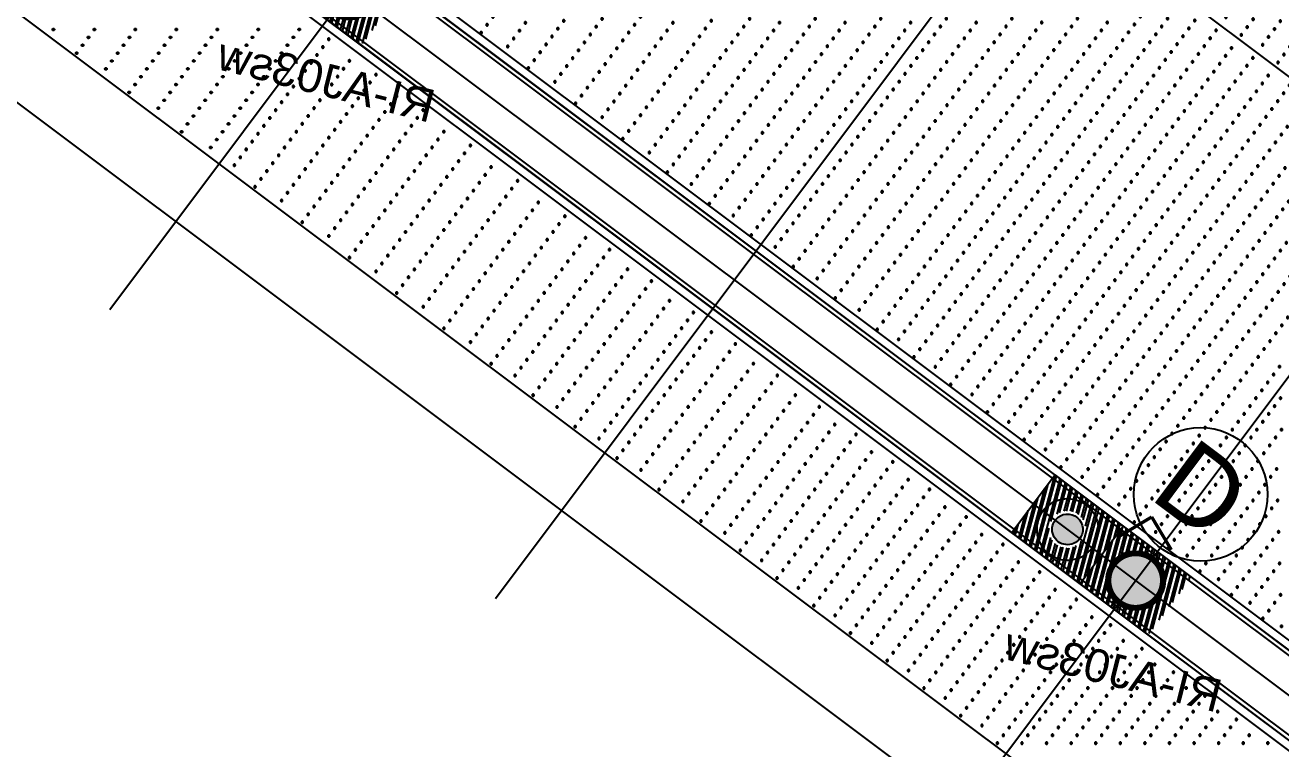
# Model space of a CAD drawing. Header units: millimetres. Extents: x 768159 to 833032, y -1374957 to -1225629.
# Drawn here: x 814357 to 818188, y -1371334 to -1369126 of the extents above; entities that cross this region are included whole.
import ezdxf
from ezdxf.enums import TextEntityAlignment as Align
from ezdxf.xclip import XClip

# ---------------------------------------------------------------- set-up
doc = ezdxf.new("R2010")
doc.units = ezdxf.units.MM
doc.header["$LTSCALE"] = 10
doc.header["$MEASUREMENT"] = 0
doc.header["$XCLIPFRAME"] = 0
doc.linetypes.add('CENTER', pattern=[50.8, 31.75, -6.35, 6.35, -6.35])
for name, color, linetype in [('I—平顶—分格线', 8, 'Continuous'), ('I—平顶—喷淋', 21, 'Continuous'), ('I—平顶—暖通', 144, 'Continuous'), ('I—平顶—灯具', 62, 'Continuous'), ('I—平顶—造型', 122, 'Continuous')]:
    doc.layers.add(name, color=color, linetype=linetype)
doc.styles.add('ARIAL', font='arial.ttf')
doc.styles.get("Standard").update_dxf_attribs({"font": 'arial.ttf'})
doc.dimstyles.new('標準', dxfattribs={"dimtxt": 2.5, "dimasz": 0.8, "dimexe": 0, "dimexo": 0, "dimgap": 1, "dimtad": 1, "dimdec": 0, "dimzin": 0, "dimdsep": 46, "dimtxsty": 'Standard', "dimblk": 'DOT', "dimcen": 1, "dimaunit": 1, "dimadec": 3, "dimazin": 0, "dimtfac": 1, "dimtdec": 0, "dimtmove": 2, "dimatfit": 3, "dimfxl": 1, "dimtolj": 1, "dimtzin": 0, "dimarcsym": 0})

# ---------------------------------------------------------------- blocks, each defined once
blk = doc.blocks.new('7890')
at = {"layer": 'I—平顶—分格线', "color": 1}
for centre in [(-2960, -35), (-2890, -20), (-2820, -35), (-2750, -20), (-2680, -35), (-2610, -20), (-2540, -35), (-2470, -20), (-2400, -35), (-2330, -20), (-2260, -35), (-2190, -20), (-2120, -35), (-2050, -20), (-1980, -35), (-2960, -65), (-2890, -50), (-2820, -65), (-2750, -50), (-2680, -65), (-2610, -50), (-2540, -65), (-2470, -50), (-2400, -65), (-2330, -50), (-2260, -65), (-2190, -50), (-2120, -65), (-2050, -50), (-1980, -65), (-2960, -95), (-2890, -80), (-2890, -110), (-2820, -95), (-2750, -80), (-2750, -110), (-2680, -95), (-2610, -80), (-2610, -110), (-2540, -95), (-2470, -80), (-2470, -110), (-2400, -95), (-2330, -80), (-2330, -110), (-2260, -95), (-2190, -80), (-2190, -110), (-2120, -95), (-2050, -80), (-2050, -110), (-1980, -95), (-2960, -125), (-2960, -155), (-2890, -140), (-2820, -125), (-2820, -155), (-2750, -140), (-2680, -125), (-2680, -155), (-2610, -140), (-2540, -125), (-2540, -155), (-2470, -140), (-2400, -125), (-2400, -155), (-2330, -140), (-2260, -125), (-2260, -155), (-2190, -140), (-2120, -125), (-2120, -155), (-2050, -140), (-1980, -125), (-1980, -155), (-2960, -185), (-2890, -170), (-2820, -185), (-2750, -170), (-2680, -185), (-2610, -170), (-2540, -185), (-2470, -170), (-2400, -185), (-2330, -170), (-2260, -185), (-2190, -170), (-2120, -185), (-2050, -170), (-1980, -185), (-2960, -215), (-2890, -200), (-2890, -230), (-2820, -215), (-2750, -200), (-2750, -230), (-2680, -215), (-2610, -200), (-2610, -230), (-2540, -215), (-2470, -200), (-2470, -230), (-2400, -215), (-2330, -200), (-2330, -230), (-2260, -215), (-2190, -200), (-2190, -230), (-2120, -215), (-2050, -200), (-2050, -230), (-1980, -215), (-2960, -245), (-2890, -260), (-2820, -245), (-2750, -260), (-2680, -245), (-2610, -260), (-2540, -245), (-2470, -260), (-2400, -245), (-2330, -260), (-2260, -245), (-2190, -260), (-2120, -245), (-2050, -260), (-1980, -245), (-2960, -275), (-2960, -305), (-2890, -290), (-2820, -275), (-2820, -305), (-2750, -290), (-2680, -275), (-2680, -305), (-2610, -290), (-2540, -275), (-2540, -305), (-2470, -290), (-2400, -275), (-2400, -305), (-2330, -290), (-2260, -275), (-2260, -305), (-2190, -290), (-2120, -275), (-2120, -305), (-2050, -290), (-1980, -275), (-1980, -305), (-2960, -335), (-2890, -320), (-2820, -335), (-2750, -320), (-2680, -335), (-2610, -320), (-2540, -335), (-2470, -320), (-2400, -335), (-2330, -320), (-2260, -335), (-2190, -320), (-2120, -335), (-2050, -320), (-1980, -335), (-2960, -365), (-2890, -350), (-2890, -380), (-2820, -365), (-2750, -350), (-2750, -380), (-2680, -365), (-2610, -350), (-2610, -380), (-2540, -365), (-2470, -350), (-2470, -380), (-2400, -365), (-2330, -350), (-2330, -380), (-2260, -365), (-2190, -350), (-2190, -380), (-2120, -365), (-2050, -350), (-2050, -380), (-1980, -365), (-2960, -395), (-2890, -410), (-2820, -395), (-2750, -410), (-2680, -395), (-2610, -410), (-2540, -395), (-2470, -410), (-2400, -395), (-2330, -410), (-2260, -395), (-2190, -410), (-2120, -395), (-2050, -410), (-1980, -395), (-2960, -425), (-2960, -455), (-2890, -440), (-2820, -425), (-2820, -455), (-2750, -440), (-2680, -425), (-2680, -455), (-2610, -440), (-2540, -425), (-2540, -455), (-2470, -440), (-2400, -425), (-2400, -455), (-2330, -440), (-2260, -425), (-2260, -455), (-2190, -440), (-2120, -425), (-2120, -455), (-2050, -440), (-1980, -425), (-1980, -455), (-2960, -485), (-2890, -470), (-2890, -500), (-2820, -485), (-2750, -470), (-2750, -500), (-2680, -485), (-2610, -470), (-2610, -500), (-2540, -485), (-2470, -470), (-2470, -500), (-2400, -485), (-2330, -470), (-2330, -500), (-2260, -485), (-2190, -470), (-2190, -500), (-2120, -485), (-2050, -470), (-2050, -500), (-1980, -485), (-2960, -515), (-2890, -530), (-2820, -515), (-2750, -530), (-2680, -515), (-2610, -530), (-2540, -515), (-2470, -530), (-2400, -515), (-2330, -530), (-2260, -515), (-2190, -530), (-2120, -515), (-2050, -530), (-1980, -515), (-2960, -545), (-2890, -560), (-2820, -545), (-2820, -575), (-2750, -560), (-2680, -545), (-2680, -575), (-2610, -560), (-2540, -545), (-2540, -575), (-2470, -560), (-2400, -545), (-2400, -575), (-2330, -560), (-2260, -545), (-2260, -575), (-2190, -560), (-2120, -545), (-2120, -575), (-2050, -560), (-1980, -545), (-1980, -575), (-2890, -590), (-2820, -605), (-2750, -590), (-2680, -605), (-2610, -590), (-2540, -605), (-2470, -590), (-2400, -605), (-2330, -590), (-2260, -605), (-2190, -590), (-2120, -605), (-2050, -590), (-1980, -605), (-2890, -620), (-2890, -650), (-2820, -635), (-2750, -620), (-2750, -650), (-2680, -635), (-2610, -620), (-2610, -650), (-2540, -635), (-2470, -620), (-2470, -650), (-2400, -635), (-2330, -620), (-2330, -650), (-2260, -635), (-2190, -620), (-2190, -650), (-2120, -635), (-2050, -620), (-2050, -650), (-1980, -635), (-2890, -680), (-2820, -665), (-2750, -680), (-2680, -665), (-2610, -680), (-2540, -665), (-2470, -680), (-2400, -665), (-2330, -680), (-2260, -665), (-2190, -680), (-2120, -665), (-2050, -680), (-1980, -665), (-2960, -725), (-2890, -710), (-2820, -695), (-2820, -725), (-2750, -710), (-2680, -695), (-2680, -725), (-2610, -710), (-2540, -695), (-2540, -725), (-2470, -710), (-2400, -695), (-2400, -725), (-2330, -710), (-2260, -695), (-2260, -725), (-2190, -710), (-2120, -695), (-2120, -725), (-2050, -710), (-1980, -695), (-1980, -725), (-2960, -755), (-2890, -740), (-2820, -755), (-2750, -740), (-2680, -755), (-2610, -740), (-2540, -755), (-2470, -740), (-2400, -755), (-2330, -740), (-2260, -755), (-2190, -740), (-2120, -755), (-2050, -740), (-1980, -755), (-2960, -785), (-2890, -770), (-2890, -800), (-2820, -785), (-2750, -770), (-2750, -800), (-2680, -785), (-2610, -770), (-2610, -800), (-2540, -785), (-2470, -770), (-2470, -800), (-2400, -785), (-2330, -770), (-2330, -800), (-2260, -785), (-2190, -770), (-2190, -800), (-2120, -785), (-2050, -770), (-2050, -800), (-1980, -785), (-2960, -815), (-2960, -845), (-2890, -830), (-2820, -815), (-2820, -845), (-2750, -830), (-2680, -815), (-2680, -845), (-2610, -830), (-2540, -815), (-2540, -845), (-2470, -830), (-2400, -815), (-2400, -845), (-2330, -830), (-2260, -815), (-2260, -845), (-2190, -830), (-2120, -815), (-2120, -845), (-2050, -830), (-1980, -815), (-1980, -845), (-2960, -875), (-2890, -860), (-2820, -875), (-2750, -860), (-2680, -875), (-2610, -860), (-2540, -875), (-2470, -860), (-2400, -875), (-2330, -860), (-2260, -875), (-2190, -860), (-2120, -875), (-2050, -860), (-1980, -875), (-2960, -905), (-2890, -890), (-2890, -920), (-2820, -905), (-2750, -890), (-2750, -920), (-2680, -905), (-2610, -890), (-2610, -920), (-2540, -905), (-2470, -890), (-2470, -920), (-2400, -905), (-2330, -890), (-2330, -920), (-2260, -905), (-2190, -890), (-2190, -920), (-2120, -905), (-2050, -890), (-2050, -920), (-1980, -905), (-2960, -935), (-2890, -950), (-2820, -935), (-2750, -950), (-2680, -935), (-2610, -950), (-2540, -935), (-2470, -950), (-2400, -935), (-2330, -950), (-2260, -935), (-2190, -950), (-2120, -935), (-2050, -950), (-1980, -935), (-2960, -965), (-2960, -995), (-2890, -980), (-2820, -965), (-2820, -995), (-2750, -980), (-2680, -965), (-2680, -995), (-2610, -980), (-2540, -965), (-2540, -995), (-2470, -980), (-2400, -965), (-2400, -995), (-2330, -980), (-2260, -965), (-2260, -995), (-2190, -980), (-2120, -965), (-2120, -995), (-2050, -980), (-1980, -965), (-1980, -995), (-2960, -1025), (-2890, -1010), (-2820, -1025), (-2750, -1010), (-2680, -1025), (-2610, -1010), (-2540, -1025), (-2470, -1010), (-2400, -1025), (-2330, -1010), (-2260, -1025), (-2190, -1010), (-2120, -1025), (-2050, -1010), (-1980, -1025), (-2960, -1055), (-2890, -1040), (-2890, -1070), (-2820, -1055), (-2750, -1040), (-2750, -1070), (-2680, -1055), (-2610, -1040), (-2610, -1070), (-2540, -1055), (-2470, -1040), (-2470, -1070), (-2400, -1055), (-2330, -1040), (-2330, -1070), (-2260, -1055), (-2190, -1040), (-2190, -1070), (-2120, -1055), (-2050, -1040), (-2050, -1070), (-1980, -1055), (-2960, -1085), (-2890, -1100), (-2820, -1085), (-2750, -1100), (-2680, -1085), (-2610, -1100), (-2540, -1085), (-2470, -1100), (-2400, -1085), (-2330, -1100), (-2260, -1085), (-2190, -1100), (-2120, -1085), (-2050, -1100), (-1980, -1085), (-2960, -1115), (-2960, -1145), (-2890, -1130), (-2820, -1115), (-2820, -1145), (-2750, -1130), (-2680, -1115), (-2680, -1145), (-2610, -1130), (-2540, -1115), (-2540, -1145), (-2470, -1130), (-2400, -1115), (-2400, -1145), (-2330, -1130), (-2260, -1115), (-2260, -1145), (-2190, -1130), (-2120, -1115), (-2120, -1145), (-2050, -1130), (-1980, -1115), (-1980, -1145), (-2960, -1175), (-2890, -1160), (-2890, -1190), (-2820, -1175), (-2750, -1160), (-2750, -1190), (-2680, -1175), (-2610, -1160), (-2610, -1190), (-2540, -1175), (-2470, -1160), (-2470, -1190), (-2400, -1175), (-2330, -1160), (-2330, -1190), (-2260, -1175), (-2190, -1160), (-2190, -1190), (-2120, -1175), (-2050, -1160), (-2050, -1190), (-1980, -1175), (-2960, -1205), (-2890, -1220), (-2820, -1205), (-2750, -1220), (-2680, -1205), (-2610, -1220), (-2540, -1205), (-2470, -1220), (-2400, -1205), (-2330, -1220), (-2260, -1205), (-2190, -1220), (-2120, -1205), (-2050, -1220), (-1980, -1205), (-2960, -1235), (-2960, -1265), (-2890, -1250), (-2820, -1235), (-2820, -1265), (-2750, -1250), (-2680, -1235), (-2680, -1265), (-2610, -1250), (-2540, -1235), (-2540, -1265), (-2470, -1250), (-2400, -1235), (-2400, -1265), (-2330, -1250), (-2260, -1235), (-2260, -1265), (-2190, -1250), (-2120, -1235), (-2120, -1265), (-2050, -1250), (-1980, -1235), (-1980, -1265), (-2960, -1295), (-2890, -1280), (-2820, -1295), (-2750, -1280), (-2680, -1295), (-2610, -1280), (-2540, -1295), (-2470, -1280), (-2400, -1295), (-2330, -1280), (-2260, -1295), (-2190, -1280), (-2120, -1295), (-2050, -1280), (-1980, -1295), (-2960, -1325), (-2890, -1310), (-2890, -1340), (-2820, -1325), (-2750, -1310), (-2750, -1340), (-2680, -1325), (-2610, -1310), (-2610, -1340), (-2540, -1325), (-2470, -1310), (-2470, -1340), (-2400, -1325), (-2330, -1310), (-2330, -1340), (-2260, -1325), (-2190, -1310), (-2190, -1340), (-2120, -1325), (-2050, -1310), (-2050, -1340), (-1980, -1325), (-2960, -1355), (-2890, -1370), (-2820, -1355), (-2750, -1370), (-2680, -1355), (-2610, -1370), (-2540, -1355), (-2470, -1370), (-2400, -1355), (-2330, -1370), (-2260, -1355), (-2190, -1370), (-2120, -1355), (-2050, -1370), (-1980, -1355), (-2960, -1385), (-2820, -1385), (-2680, -1385), (-2540, -1385), (-2400, -1385), (-2260, -1385), (-2120, -1385), (-1980, -1385)]:
    blk.add_circle(centre, 3, dxfattribs=at)
at = {"layer": 'I—平顶—分格线', "color": 3}
for centre in [(-1910, -20), (-1830, -35), (-1750, -20), (-1670, -35), (-1590, -20), (-1510, -35), (-1430, -20), (-1350, -35), (-1270, -20), (-1190, -35), (-1110, -20), (-1030, -35), (-1910, -50), (-1830, -65), (-1750, -50), (-1670, -65), (-1590, -50), (-1510, -65), (-1430, -50), (-1350, -65), (-1270, -50), (-1190, -65), (-1110, -50), (-1030, -65), (-1910, -80), (-1910, -110), (-1830, -95), (-1750, -80), (-1750, -110), (-1670, -95), (-1590, -80), (-1590, -110), (-1510, -95), (-1430, -80), (-1430, -110), (-1350, -95), (-1270, -80), (-1270, -110), (-1190, -95), (-1110, -80), (-1110, -110), (-1030, -95), (-1910, -140), (-1830, -125), (-1830, -155), (-1750, -140), (-1670, -125), (-1670, -155), (-1590, -140), (-1510, -125), (-1510, -155), (-1430, -140), (-1350, -125), (-1350, -155), (-1270, -140), (-1190, -125), (-1190, -155), (-1110, -140), (-1030, -125), (-1030, -155), (-1910, -170), (-1830, -185), (-1750, -170), (-1670, -185), (-1590, -170), (-1510, -185), (-1430, -170), (-1350, -185), (-1270, -170), (-1190, -185), (-1110, -170), (-1030, -185), (-1910, -200), (-1910, -230), (-1830, -215), (-1750, -200), (-1750, -230), (-1670, -215), (-1590, -200), (-1590, -230), (-1510, -215), (-1430, -200), (-1430, -230), (-1350, -215), (-1270, -200), (-1270, -230), (-1190, -215), (-1110, -200), (-1110, -230), (-1030, -215), (-1910, -260), (-1830, -245), (-1750, -260), (-1670, -245), (-1590, -260), (-1510, -245), (-1430, -260), (-1350, -245), (-1270, -260), (-1190, -245), (-1110, -260), (-1030, -245), (-1910, -290), (-1830, -275), (-1830, -305), (-1750, -290), (-1670, -275), (-1670, -305), (-1590, -290), (-1510, -275), (-1510, -305), (-1430, -290), (-1350, -275), (-1350, -305), (-1270, -290), (-1190, -275), (-1190, -305), (-1110, -290), (-1030, -275), (-1030, -305), (-1910, -320), (-1830, -335), (-1750, -320), (-1670, -335), (-1590, -320), (-1510, -335), (-1430, -320), (-1350, -335), (-1270, -320), (-1190, -335), (-1110, -320), (-1030, -335), (-1910, -350), (-1910, -380), (-1830, -365), (-1750, -350), (-1750, -380), (-1670, -365), (-1590, -350), (-1590, -380), (-1510, -365), (-1430, -350), (-1430, -380), (-1350, -365), (-1270, -350), (-1270, -380), (-1190, -365), (-1110, -350), (-1110, -380), (-1030, -365), (-1910, -410), (-1830, -395), (-1750, -410), (-1670, -395), (-1590, -410), (-1510, -395), (-1430, -410), (-1350, -395), (-1270, -410), (-1190, -395), (-1110, -410), (-1030, -395), (-1910, -440), (-1830, -425), (-1830, -455), (-1750, -440), (-1670, -425), (-1670, -455), (-1590, -440), (-1510, -425), (-1510, -455), (-1430, -440), (-1350, -425), (-1350, -455), (-1270, -440), (-1190, -425), (-1190, -455), (-1110, -440), (-1030, -425), (-1030, -455), (-1910, -470), (-1910, -500), (-1830, -485), (-1750, -470), (-1750, -500), (-1670, -485), (-1590, -470), (-1590, -500), (-1510, -485), (-1430, -470), (-1430, -500), (-1350, -485), (-1270, -470), (-1270, -500), (-1190, -485), (-1110, -470), (-1110, -500), (-1030, -485), (-1910, -530), (-1830, -515), (-1750, -530), (-1670, -515), (-1590, -530), (-1510, -515), (-1430, -530), (-1350, -515), (-1270, -530), (-1190, -515), (-1110, -530), (-1030, -515), (-1910, -560), (-1830, -545), (-1830, -575), (-1750, -560), (-1670, -545), (-1670, -575), (-1590, -560), (-1510, -545), (-1510, -575), (-1430, -560), (-1350, -545), (-1350, -575), (-1270, -560), (-1190, -545), (-1190, -575), (-1110, -560), (-1030, -545), (-1030, -575), (-1910, -590), (-1830, -605), (-1750, -590), (-1670, -605), (-1590, -590), (-1510, -605), (-1430, -590), (-1350, -605), (-1270, -590), (-1190, -605), (-1110, -590), (-1030, -605), (-1910, -620), (-1910, -650), (-1830, -635), (-1750, -620), (-1750, -650), (-1670, -635), (-1590, -620), (-1590, -650), (-1510, -635), (-1430, -620), (-1430, -650), (-1350, -635), (-1270, -620), (-1270, -650), (-1190, -635), (-1110, -620), (-1110, -650), (-1030, -635), (-1910, -680), (-1830, -665), (-1750, -680), (-1670, -665), (-1590, -680), (-1510, -665), (-1430, -680), (-1350, -665), (-1270, -680), (-1190, -665), (-1110, -680), (-1030, -665), (-1910, -710), (-1830, -695), (-1830, -725), (-1750, -710), (-1670, -695), (-1670, -725), (-1590, -710), (-1510, -695), (-1510, -725), (-1430, -710), (-1350, -695), (-1350, -725), (-1270, -710), (-1190, -695), (-1190, -725), (-1110, -710), (-1030, -695), (-1030, -725), (-1910, -740), (-1830, -755), (-1750, -740), (-1670, -755), (-1590, -740), (-1510, -755), (-1430, -740), (-1350, -755), (-1270, -740), (-1190, -755), (-1110, -740), (-1030, -755), (-1910, -770), (-1910, -800), (-1830, -785), (-1750, -770), (-1750, -800), (-1670, -785), (-1590, -770), (-1590, -800), (-1510, -785), (-1430, -770), (-1430, -800), (-1350, -785), (-1270, -770), (-1270, -800), (-1190, -785), (-1110, -770), (-1110, -800), (-1030, -785), (-1910, -830), (-1830, -815), (-1830, -845), (-1750, -830), (-1670, -815), (-1670, -845), (-1590, -830), (-1510, -815), (-1510, -845), (-1430, -830), (-1350, -815), (-1350, -845), (-1270, -830), (-1190, -815), (-1190, -845), (-1110, -830), (-1030, -815), (-1030, -845), (-1910, -860), (-1830, -875), (-1750, -860), (-1670, -875), (-1590, -860), (-1510, -875), (-1430, -860), (-1350, -875), (-1270, -860), (-1190, -875), (-1110, -860), (-1030, -875), (-1910, -890), (-1910, -920), (-1830, -905), (-1750, -890), (-1750, -920), (-1670, -905), (-1590, -890), (-1590, -920), (-1510, -905), (-1430, -890), (-1430, -920), (-1350, -905), (-1270, -890), (-1270, -920), (-1190, -905), (-1110, -890), (-1110, -920), (-1030, -905), (-1910, -950), (-1830, -935), (-1750, -950), (-1670, -935), (-1590, -950), (-1510, -935), (-1430, -950), (-1350, -935), (-1270, -950), (-1190, -935), (-1110, -950), (-1030, -935), (-1910, -980), (-1830, -965), (-1830, -995), (-1750, -980), (-1670, -965), (-1670, -995), (-1590, -980), (-1510, -965), (-1510, -995), (-1430, -980), (-1350, -965), (-1350, -995), (-1270, -980), (-1190, -965), (-1190, -995), (-1110, -980), (-1030, -965), (-1030, -995), (-1910, -1010), (-1830, -1025), (-1750, -1010), (-1670, -1025), (-1590, -1010), (-1510, -1025), (-1430, -1010), (-1350, -1025), (-1270, -1010), (-1190, -1025), (-1110, -1010), (-1030, -1025), (-1910, -1040), (-1910, -1070), (-1830, -1055), (-1750, -1040), (-1750, -1070), (-1670, -1055), (-1590, -1040), (-1590, -1070), (-1510, -1055), (-1430, -1040), (-1430, -1070), (-1350, -1055), (-1270, -1040), (-1270, -1070), (-1190, -1055), (-1110, -1040), (-1110, -1070), (-1030, -1055), (-1910, -1100), (-1830, -1085), (-1750, -1100), (-1670, -1085), (-1590, -1100), (-1510, -1085), (-1430, -1100), (-1350, -1085), (-1270, -1100), (-1190, -1085), (-1110, -1100), (-1030, -1085), (-1910, -1130), (-1830, -1115), (-1830, -1145), (-1750, -1130), (-1670, -1115), (-1670, -1145), (-1590, -1130), (-1510, -1115), (-1510, -1145), (-1430, -1130), (-1350, -1115), (-1350, -1145), (-1270, -1130), (-1190, -1115), (-1190, -1145), (-1110, -1130), (-1030, -1115), (-1030, -1145), (-1910, -1160), (-1910, -1190), (-1830, -1175), (-1750, -1160), (-1750, -1190), (-1670, -1175), (-1590, -1160), (-1590, -1190), (-1510, -1175), (-1430, -1160), (-1430, -1190), (-1350, -1175), (-1270, -1160), (-1270, -1190), (-1190, -1175), (-1110, -1160), (-1110, -1190), (-1030, -1175), (-1910, -1220), (-1830, -1205), (-1750, -1220), (-1670, -1205), (-1590, -1220), (-1510, -1205), (-1430, -1220), (-1350, -1205), (-1270, -1220), (-1190, -1205), (-1110, -1220), (-1030, -1205), (-1910, -1250), (-1830, -1235), (-1830, -1265), (-1750, -1250), (-1670, -1235), (-1670, -1265), (-1590, -1250), (-1510, -1235), (-1510, -1265), (-1430, -1250), (-1350, -1235), (-1350, -1265), (-1270, -1250), (-1190, -1235), (-1190, -1265), (-1110, -1250), (-1030, -1235), (-1030, -1265), (-1910, -1280), (-1830, -1295), (-1750, -1280), (-1670, -1295), (-1590, -1280), (-1510, -1295), (-1430, -1280), (-1350, -1295), (-1270, -1280), (-1190, -1295), (-1110, -1280), (-1030, -1295), (-1910, -1310), (-1910, -1340), (-1830, -1325), (-1750, -1310), (-1750, -1340), (-1670, -1325), (-1590, -1310), (-1590, -1340), (-1510, -1325), (-1430, -1310), (-1430, -1340), (-1350, -1325), (-1270, -1310), (-1270, -1340), (-1190, -1325), (-1110, -1310), (-1110, -1340), (-1030, -1325), (-1910, -1370), (-1830, -1355), (-1750, -1370), (-1670, -1355), (-1590, -1370), (-1510, -1355), (-1430, -1370), (-1350, -1355), (-1270, -1370), (-1190, -1355), (-1110, -1370), (-1030, -1355), (-1830, -1385), (-1670, -1385), (-1510, -1385), (-1350, -1385), (-1190, -1385), (-1030, -1385)]:
    blk.add_circle(centre, 3, dxfattribs=at)
at = {"layer": 'I—平顶—分格线'}
for centre in [(-940, -20), (-850, -35), (-760, -20), (-670, -35), (-580, -20), (-490, -35), (-400, -20), (-310, -35), (-220, -20), (-130, -35), (-40, -20), (-940, -50), (-850, -65), (-760, -50), (-670, -65), (-580, -50), (-490, -65), (-400, -50), (-310, -65), (-220, -50), (-130, -65), (-40, -50), (-940, -80), (-940, -110), (-850, -95), (-760, -80), (-760, -110), (-670, -95), (-580, -80), (-580, -110), (-490, -95), (-400, -80), (-400, -110), (-310, -95), (-220, -80), (-220, -110), (-130, -95), (-40, -80), (-40, -110), (-940, -140), (-850, -125), (-850, -155), (-760, -140), (-670, -125), (-670, -155), (-580, -140), (-490, -125), (-490, -155), (-400, -140), (-310, -125), (-310, -155), (-220, -140), (-130, -125), (-130, -155), (-40, -140), (-940, -170), (-850, -185), (-760, -170), (-670, -185), (-580, -170), (-490, -185), (-400, -170), (-310, -185), (-220, -170), (-130, -185), (-40, -170), (-940, -200), (-940, -230), (-850, -215), (-760, -200), (-760, -230), (-670, -215), (-580, -200), (-580, -230), (-490, -215), (-400, -200), (-400, -230), (-310, -215), (-220, -200), (-220, -230), (-130, -215), (-40, -200), (-40, -230), (-940, -260), (-850, -245), (-760, -260), (-670, -245), (-580, -260), (-490, -245), (-400, -260), (-310, -245), (-220, -260), (-130, -245), (-40, -260), (-940, -290), (-850, -275), (-850, -305), (-760, -290), (-670, -275), (-670, -305), (-580, -290), (-490, -275), (-490, -305), (-400, -290), (-310, -275), (-310, -305), (-220, -290), (-130, -275), (-130, -305), (-40, -290), (-940, -320), (-850, -335), (-760, -320), (-670, -335), (-580, -320), (-490, -335), (-400, -320), (-310, -335), (-220, -320), (-130, -335), (-40, -320), (-940, -350), (-940, -380), (-850, -365), (-760, -350), (-760, -380), (-670, -365), (-580, -350), (-580, -380), (-490, -365), (-400, -350), (-400, -380), (-310, -365), (-220, -350), (-220, -380), (-130, -365), (-40, -350), (-40, -380), (-940, -410), (-850, -395), (-760, -410), (-670, -395), (-580, -410), (-490, -395), (-400, -410), (-310, -395), (-220, -410), (-130, -395), (-40, -410), (-940, -440), (-850, -425), (-850, -455), (-760, -440), (-670, -425), (-670, -455), (-580, -440), (-490, -425), (-490, -455), (-400, -440), (-310, -425), (-310, -455), (-220, -440), (-130, -425), (-130, -455), (-40, -440), (-940, -470), (-940, -500), (-850, -485), (-760, -470), (-760, -500), (-670, -485), (-580, -470), (-580, -500), (-490, -485), (-400, -470), (-400, -500), (-310, -485), (-220, -470), (-220, -500), (-130, -485), (-40, -470), (-40, -500), (-940, -530), (-850, -515), (-760, -530), (-670, -515), (-580, -530), (-490, -515), (-400, -530), (-310, -515), (-220, -530), (-130, -515), (-40, -530), (-940, -560), (-850, -545), (-850, -575), (-760, -560), (-670, -545), (-670, -575), (-580, -560), (-490, -545), (-490, -575), (-400, -560), (-310, -545), (-310, -575), (-220, -560), (-130, -545), (-130, -575), (-40, -560), (-940, -590), (-850, -605), (-760, -590), (-670, -605), (-580, -590), (-490, -605), (-400, -590), (-310, -605), (-220, -590), (-130, -605), (-40, -590), (-940, -620), (-940, -650), (-850, -635), (-760, -620), (-760, -650), (-670, -635), (-580, -620), (-580, -650), (-490, -635), (-400, -620), (-400, -650), (-310, -635), (-220, -620), (-220, -650), (-130, -635), (-40, -620), (-40, -650), (-940, -680), (-850, -665), (-760, -680), (-670, -665), (-580, -680), (-490, -665), (-400, -680), (-310, -665), (-220, -680), (-130, -665), (-40, -680), (-940, -710), (-850, -695), (-850, -725), (-760, -710), (-670, -695), (-670, -725), (-580, -710), (-490, -695), (-490, -725), (-400, -710), (-310, -695), (-310, -725), (-220, -710), (-130, -695), (-130, -725), (-40, -710), (-940, -740), (-850, -755), (-760, -740), (-670, -755), (-580, -740), (-490, -755), (-400, -740), (-310, -755), (-220, -740), (-130, -755), (-40, -740), (-940, -770), (-940, -800), (-850, -785), (-760, -770), (-760, -800), (-670, -785), (-580, -770), (-580, -800), (-490, -785), (-400, -770), (-400, -800), (-310, -785), (-220, -770), (-220, -800), (-130, -785), (-40, -770), (-40, -800), (-940, -830), (-850, -815), (-850, -845), (-760, -830), (-670, -815), (-670, -845), (-580, -830), (-490, -815), (-490, -845), (-400, -830), (-310, -815), (-310, -845), (-220, -830), (-130, -815), (-130, -845), (-40, -830), (-940, -860), (-850, -875), (-760, -860), (-670, -875), (-580, -860), (-490, -875), (-400, -860), (-310, -875), (-220, -860), (-130, -875), (-40, -860), (-940, -890), (-940, -920), (-850, -905), (-760, -890), (-760, -920), (-670, -905), (-580, -890), (-580, -920), (-490, -905), (-400, -890), (-400, -920), (-310, -905), (-220, -890), (-220, -920), (-130, -905), (-40, -890), (-40, -920), (-940, -950), (-850, -935), (-760, -950), (-670, -935), (-580, -950), (-490, -935), (-400, -950), (-310, -935), (-220, -950), (-130, -935), (-40, -950), (-940, -980), (-850, -965), (-850, -995), (-760, -980), (-670, -965), (-670, -995), (-580, -980), (-490, -965), (-490, -995), (-400, -980), (-310, -965), (-310, -995), (-220, -980), (-130, -965), (-130, -995), (-40, -980), (-940, -1010), (-850, -1025), (-760, -1010), (-670, -1025), (-580, -1010), (-490, -1025), (-400, -1010), (-310, -1025), (-220, -1010), (-130, -1025), (-40, -1010), (-940, -1040), (-940, -1070), (-850, -1055), (-760, -1040), (-760, -1070), (-670, -1055), (-580, -1040), (-580, -1070), (-490, -1055), (-400, -1040), (-400, -1070), (-310, -1055), (-220, -1040), (-220, -1070), (-130, -1055), (-40, -1040), (-40, -1070), (-940, -1100), (-850, -1085), (-760, -1100), (-670, -1085), (-580, -1100), (-490, -1085), (-400, -1100), (-310, -1085), (-220, -1100), (-130, -1085), (-40, -1100), (-940, -1130), (-850, -1115), (-850, -1145), (-760, -1130), (-670, -1115), (-670, -1145), (-580, -1130), (-490, -1115), (-490, -1145), (-400, -1130), (-310, -1115), (-310, -1145), (-220, -1130), (-130, -1115), (-130, -1145), (-40, -1130), (-940, -1160), (-940, -1190), (-850, -1175), (-760, -1160), (-760, -1190), (-670, -1175), (-580, -1160), (-580, -1190), (-490, -1175), (-400, -1160), (-400, -1190), (-310, -1175), (-220, -1160), (-220, -1190), (-130, -1175), (-40, -1160), (-40, -1190), (-940, -1220), (-850, -1205), (-760, -1220), (-670, -1205), (-580, -1220), (-490, -1205), (-400, -1220), (-310, -1205), (-220, -1220), (-130, -1205), (-40, -1220), (-940, -1250), (-850, -1235), (-850, -1265), (-760, -1250), (-670, -1235), (-670, -1265), (-580, -1250), (-490, -1235), (-490, -1265), (-400, -1250), (-310, -1235), (-310, -1265), (-220, -1250), (-130, -1235), (-130, -1265), (-40, -1250), (-940, -1280), (-850, -1295), (-760, -1280), (-670, -1295), (-580, -1280), (-490, -1295), (-400, -1280), (-310, -1295), (-220, -1280), (-130, -1295), (-40, -1280), (-940, -1310), (-940, -1340), (-850, -1325), (-760, -1310), (-760, -1340), (-670, -1325), (-580, -1310), (-580, -1340), (-490, -1325), (-400, -1310), (-400, -1340), (-310, -1325), (-220, -1310), (-220, -1340), (-130, -1325), (-40, -1310), (-40, -1340), (-940, -1370), (-850, -1355), (-760, -1370), (-670, -1355), (-580, -1370), (-490, -1355), (-400, -1370), (-310, -1355), (-220, -1370), (-130, -1355), (-40, -1370), (-850, -1385), (-670, -1385), (-490, -1385), (-310, -1385), (-130, -1385)]:
    blk.add_circle(centre, 3, dxfattribs=at)
blk = doc.blocks.new('4560')
at = {"layer": 'I—平顶—分格线'}
for centre in [(-620, -20), (-560, -35), (-500, -20), (-440, -35), (-380, -20), (-320, -35), (-260, -20), (-200, -35), (-140, -20), (-80, -35), (-20, -20), (-620, -50), (-560, -65), (-500, -50), (-440, -65), (-380, -50), (-320, -65), (-260, -50), (-200, -65), (-140, -50), (-80, -65), (-20, -50), (-560, -95), (-500, -80), (-500, -110), (-440, -95), (-380, -80), (-380, -110), (-320, -95), (-260, -80), (-260, -110), (-200, -95), (-140, -80), (-140, -110), (-80, -95), (-20, -80), (-20, -110), (-500, -140), (-440, -125), (-440, -155), (-380, -140), (-320, -125), (-320, -155), (-260, -140), (-200, -125), (-200, -155), (-140, -140), (-80, -125), (-80, -155), (-20, -140), (-440, -185), (-380, -170), (-320, -185), (-260, -170), (-200, -185), (-140, -170), (-80, -185), (-20, -170), (-380, -200), (-380, -230), (-320, -215), (-260, -200), (-260, -230), (-200, -215), (-140, -200), (-140, -230), (-80, -215), (-20, -200), (-20, -230), (-320, -245), (-260, -260), (-200, -245), (-140, -260), (-80, -245), (-20, -260), (-320, -275), (-260, -290), (-200, -275), (-200, -305), (-140, -290), (-80, -275), (-80, -305), (-20, -290), (-260, -320), (-200, -335), (-140, -320), (-80, -335), (-20, -320), (-200, -365), (-140, -350), (-140, -380), (-80, -365), (-20, -350), (-20, -380), (-140, -410), (-80, -395), (-20, -410), (-80, -425), (-80, -455), (-20, -440), (-20, -470), (-20, -500), (-20, -800), (-20, -830), (-80, -875), (-20, -860), (-80, -905), (-20, -890), (-20, -920), (-80, -935), (-20, -950), (-140, -980), (-80, -965), (-80, -995), (-20, -980), (-140, -1010), (-80, -1025), (-20, -1010), (-200, -1055), (-140, -1040), (-140, -1070), (-80, -1055), (-20, -1040), (-20, -1070), (-200, -1085), (-140, -1100), (-80, -1085), (-20, -1100), (-260, -1130), (-200, -1115), (-200, -1145), (-140, -1130), (-80, -1115), (-80, -1145), (-20, -1130), (-260, -1160), (-260, -1190), (-200, -1175), (-140, -1160), (-140, -1190), (-80, -1175), (-20, -1160), (-20, -1190), (-320, -1205), (-260, -1220), (-200, -1205), (-140, -1220), (-80, -1205), (-20, -1220), (-320, -1235), (-320, -1265), (-260, -1250), (-200, -1235), (-200, -1265), (-140, -1250), (-80, -1235), (-80, -1265), (-20, -1250), (-380, -1280), (-320, -1295), (-260, -1280), (-200, -1295), (-140, -1280), (-80, -1295), (-20, -1280), (-380, -1310), (-380, -1340), (-320, -1325), (-260, -1310), (-260, -1340), (-200, -1325), (-140, -1310), (-140, -1340), (-80, -1325), (-20, -1310), (-20, -1340), (-440, -1355), (-380, -1370), (-320, -1355), (-260, -1370), (-200, -1355), (-140, -1370), (-80, -1355), (-20, -1370), (-440, -1385), (-320, -1385), (-200, -1385), (-80, -1385)]:
    blk.add_circle(centre, 3, dxfattribs=at)
blk = doc.blocks.new('*U1716')
for p, q in [((3304.6, 80.6), (10023.1, 80.6)), ((3309.4, 75.9), (10018.4, 75.9)), ((3309.4, 40.3), (10018.4, 40.3)), ((10023.1, 0), (3304.6, 0)), ((10018.4, 4.7), (3309.4, 4.7))]:
    blk.add_line(p, q)
blk = doc.blocks.new('*D175')
at = {"layer": 'Defpoints', "color": 0, "transparency": 16777216}
for p in [(82.5, 69.3), (82.5, 0), (-82.5, 0)]:
    blk.add_point(p, dxfattribs=at)
at = {"color": 0, "transparency": 16777216, "insert": (69.3, 88.9), "char_height": 15, "attachment_point": 5}
blk.add_mtext('\\A1;165', dxfattribs=at)
blk = doc.blocks.new('_Dot')
at = {"color": 0, "linetype": 'ByBlock', "lineweight": -2}
blk.add_line((-0.5, 0), (-1, 0), dxfattribs=at)
at = {"color": 0, "linetype": 'ByBlock', "const_width": 0.5}
blk.add_lwpolyline([(-0.25, 0, 1), (0.25, 0, 1)], format="xyb", close=True, dxfattribs=at)
blk = doc.blocks.new('上下喷1111')
h = blk.add_hatch(color=256)
h.dxf.hatch_style = 1
edge = h.paths.add_edge_path()
edge.add_arc((0, 0), 0.5, 0, 180)
edge.add_arc((0, 0), 0.5, 180, 360)
at = {"elevation": 0}
for points in [[(-1, 0, -1), (1, 0, 0.084041)], [(-1, 0, 1), (1, 0, -0.084041)]]:
    blk.add_lwpolyline(points, format="xyb", dxfattribs=at)
blk.add_lwpolyline([(0.5, 0, 1), (-0.5, 0, 1)], format="xyb", close=True, dxfattribs=at)
blk = doc.blocks.new('100')
at = {"layer": 'I—平顶—分格线'}
for centre in [(-50, -80), (-50, -110), (-150, -155), (-50, -140), (-150, -185), (-50, -170), (-250, -230), (-150, -215), (-50, -200), (-50, -230), (-250, -260), (-150, -245), (-50, -260), (-350, -305), (-250, -290), (-150, -275), (-150, -305), (-50, -290), (-350, -335), (-250, -320), (-150, -335), (-50, -320), (-450, -380), (-350, -365), (-250, -350), (-250, -380), (-150, -365), (-50, -350), (-50, -380), (-450, -410), (-350, -395), (-250, -410), (-150, -395), (-50, -410), (-550, -455), (-450, -440), (-350, -425), (-350, -455), (-250, -440), (-150, -425), (-150, -455), (-50, -440), (-550, -485), (-450, -470), (-450, -500), (-350, -485), (-250, -470), (-250, -500), (-150, -485), (-50, -470), (-50, -500), (-650, -530), (-550, -515), (-450, -530), (-350, -515), (-250, -530), (-150, -515), (-50, -530), (-650, -560), (-550, -545), (-550, -575), (-450, -560), (-350, -545), (-350, -575), (-250, -560), (-150, -545), (-150, -575), (-50, -560), (-650, -590), (-550, -605), (-450, -590), (-350, -605), (-250, -590), (-150, -605), (-50, -590), (-650, -620), (-650, -650), (-550, -635), (-450, -620), (-450, -650), (-350, -635), (-250, -620), (-250, -650), (-150, -635), (-50, -620), (-50, -650), (-550, -665), (-450, -680), (-350, -665), (-250, -680), (-150, -665), (-50, -680), (-550, -695), (-550, -725), (-450, -710), (-350, -695), (-350, -725), (-250, -710), (-150, -695), (-150, -725), (-50, -710), (-550, -755), (-450, -740), (-350, -755), (-250, -740), (-150, -755), (-50, -740), (-550, -785), (-450, -770), (-450, -800), (-350, -785), (-250, -770), (-250, -800), (-150, -785), (-50, -770), (-50, -800), (-450, -830), (-350, -815), (-350, -845), (-250, -830), (-150, -815), (-150, -845), (-50, -830), (-450, -860), (-350, -875), (-250, -860), (-150, -875), (-50, -860), (-450, -890), (-450, -920), (-350, -905), (-250, -890), (-250, -920), (-150, -905), (-50, -890), (-50, -920), (-350, -935), (-250, -950), (-150, -935), (-50, -950), (-350, -965), (-350, -995), (-250, -980), (-150, -965), (-150, -995), (-50, -980), (-350, -1025), (-250, -1010), (-150, -1025), (-50, -1010), (-350, -1055), (-250, -1040), (-250, -1070), (-150, -1055), (-50, -1040), (-50, -1070), (-250, -1100), (-150, -1085), (-50, -1100), (-250, -1130), (-150, -1115), (-150, -1145), (-50, -1130), (-250, -1160), (-250, -1190), (-150, -1175), (-50, -1160), (-50, -1190), (-150, -1205), (-50, -1220), (-150, -1235), (-150, -1265), (-50, -1250), (-150, -1295), (-50, -1280), (-150, -1325), (-50, -1310), (-50, -1340), (-50, -1370)]:
    blk.add_circle(centre, 3, dxfattribs=at)
blk = doc.blocks.new('*U171')
h = blk.add_hatch(color=256)
edge = h.paths.add_edge_path()
edge.add_arc((0, 0), 82.5, -90, 90, ccw=False)
edge.add_arc((0, 0), 82.5, 90, 270, ccw=False)
at = {"const_width": 16.5}
blk.add_lwpolyline([(82.5, 0, 0.414214), (0, 82.5, 0.414214), (-82.5, 0, 0.414214), (0, -82.5, 0.414214)], format="xyb", close=True, dxfattribs=at)
dim = blk.add_linear_dim(base=(82.5, 69.3), p1=(-82.5, 0), p2=(82.5, 0), dimstyle='標準', override={"dimtxt": 15, "dimgap": 5, "dimse1": 1, "dimse2": 1, "dimsd1": 1, "dimsd2": 1})
dim.commit()
dim.dimension.update_dxf_attribs({"geometry": '*D175', "text_midpoint": (69.3, 88.9), "dimtype": 160})
blk = doc.blocks.new('*U172')
at = {"const_width": 10}
for points in [[(0, 200), (-82.5, 117.5)], [(0, 200), (82.5, 117.5)]]:
    blk.add_lwpolyline(points, dxfattribs=at)
blk.add_blockref('*U171', (0, 0))
at = {"style": 'ARIAL'}
blk.add_text('RI-AJ03sw', height=100, dxfattribs=at).set_placement((0, -280.2), align=Align.MIDDLE_CENTER)
blk.add_text('RI-AJ03sw', height=100, dxfattribs=at).set_placement((0, -280.2), align=Align.MIDDLE_CENTER)
blk = doc.blocks.new('P1-2-T1')
at = {"layer": 'I—平顶—分格线', "extrusion": (3.04932e-09, 4.55444e-09, 1)}
h = blk.add_hatch(dxfattribs=at)
h.set_pattern_fill('ANSI32', color=256, scale=50, angle=66.8453)
h.set_pattern_definition([(111.8453421, (-1071464.591, 539846.695), (-17.40359338, -6.97692178), []), (111.8453421, (-1071461.116, 539854.821), (-17.40359338, -6.97692178), [])])
edge = h.paths.add_edge_path(flags=16)
edge.add_arc((391593.3, -60565.3), 88.2, 0, 360)
h.paths.add_polyline_path([(391463.3, -60455.5), (391463.3, -60675.4), (391723.3, -60675.4), (391723.3, -60455.4)])
h = blk.add_hatch(dxfattribs=at)
h.set_pattern_fill('ANSI32', color=256, scale=50, angle=66.8453)
h.set_pattern_definition([(111.8453421, (-1059504.693, 542866.712), (-17.40359338, -6.97692178), []), (111.8453421, (-1059501.217, 542874.839), (-17.40359338, -6.97692178), [])])
edge = h.paths.add_edge_path(flags=16)
edge.add_arc((394333.3, -60565.4), 56.2, 0, 360)
h.paths.add_polyline_path([(394463.3, -60675.3), (394463.3, -60455.4), (394203.3, -60455.4), (394203.3, -60675.4)])
h = blk.add_hatch(dxfattribs=at)
h.set_pattern_fill('ANSI32', color=256, scale=50, angle=66.8453)
h.set_pattern_definition([(111.8453421, (-1068464.604, 539846.609), (-17.40359338, -6.97692178), []), (111.8453421, (-1068461.129, 539854.735), (-17.40359338, -6.97692178), [])])
edge = h.paths.add_edge_path(flags=16)
edge.add_arc((394593.3, -60565.4), 88.2, 0, 360)
h.paths.add_polyline_path([(394463.3, -60455.5), (394463.3, -60675.5), (394723.3, -60675.5), (394723.3, -60455.5)])
at = {"layer": 'I—平顶—分格线', "extrusion": (3.04932e-09, 4.55444e-09, 1), "elevation": 0}
for points in [[(391593.3, -61780.2), (391593.3, -56330.8)], [(393063.3, -61780.3), (393063.3, -56330.8)], [(394593.3, -61780.3), (394593.3, -56330.8)], [(380923.3, -56665.4), (399263.3, -56665.4)], [(380923.3, -56885.4), (399263.3, -56885.4)], [(380923.3, -59055.4), (399263.3, -59055.4)], [(380923.3, -61225.4), (399263.3, -61225.4)], [(380923.3, -61445.4), (399263.3, -61445.4)]]:
    blk.add_lwpolyline(points, dxfattribs=at)
at = {"layer": 'I—平顶—造型', "extrusion": (3.04932e-09, 4.55444e-09, 1), "elevation": 0}
for points in [[(380923.3, -57435.4), (399263.3, -57435.4)], [(380923.3, -57655.4), (399263.3, -57655.4)], [(380923.3, -60455.4), (399263.3, -60455.4)], [(380923.3, -60675.4), (399263.3, -60675.4)]]:
    blk.add_lwpolyline(points, dxfattribs=at)
at = {"layer": 'I—平顶—造型', "elevation": 0}
for points in [[(399263.3, -60430.4), (380923.3, -60430.4)], [(380923.3, -60700.4), (399263.3, -60700.4)]]:
    blk.add_lwpolyline(points, dxfattribs=at)
at = {"layer": 'I—平顶—造型', "extrusion": (3.04932e-09, 4.55444e-09, 1), "elevation": 0}
blk.add_lwpolyline([(394463.3, -60675.3), (394463.3, -60455.4), (394203.3, -60455.4), (394203.3, -60675.4)], close=True, dxfattribs=at)
at = {"layer": 'I—平顶—造型'}
for centre, radius in [((394594.5, -60236.5, 0), 203.9), ((394593.3, -60565.4, 0), 90)]:
    blk.add_circle(centre, radius, dxfattribs=at)
at = {"layer": 'I—平顶—分格线', "extrusion": (3.04932e-09, 4.55444e-09, 1)}
ref = blk.add_blockref('7890', (391593.3, -57655.4, 0), dxfattribs=dict(at, xscale=-1))
XClip(ref).set_block_clipping_path([(-3000, -1400), (0, -24.9996349412)])
ref = blk.add_blockref('7890', (391593.3, -59055.4, 0), dxfattribs=dict(at, xscale=-1))
XClip(ref).set_block_clipping_path([(-3000, -1375.0414860504), (0, 0)])
ref = blk.add_blockref('4560', (394593.3, -59055.4, 0), dxfattribs=dict(at, xscale=-1))
XClip(ref).set_block_clipping_path([(-3000, -1375.0414860505), (5.8370297363, -0.0000259748)])
ref = blk.add_blockref('100', (391593.3, -60670.4, 0), dxfattribs=at)
XClip(ref).set_block_clipping_path([(-2999.9999468569, -555.0000259745), (7939.7623225741, -39.0032803666)])
ref = blk.add_blockref('7890', (391593.3, -60670.4, 0), dxfattribs=dict(at, xscale=-1))
XClip(ref).set_block_clipping_path([(-3000.0000531431, -555.0000000001), (10939.7624152409, -41.2238755827)])
ref = blk.add_blockref('4560', (394593.3, -60670.4, 0), dxfattribs=dict(at, xscale=-1))
XClip(ref).set_block_clipping_path([(-3000.0000531431, -555.0000000003), (13939.7624152409, -40.2287134782)])
at = {"layer": 'I—平顶—喷淋', "extrusion": (-1.28326e-09, -9.5915e-09, 1), "xscale": -93.75000000000004, "yscale": 93.74999999999979, "zscale": 93.75000000000031, "rotation": 187.7021762255471}
blk.add_blockref('上下喷1111', (394333.3, -60565.4, 0), dxfattribs=at)
at = {"layer": 'I—平顶—暖通', "extrusion": (-3.04932e-09, -4.55444e-09, -1), "xscale": -2.729779416478735, "yscale": 2.729779416478734, "zscale": 2.729779416478729, "rotation": 179.9999999999999}
blk.add_blockref('*U1716', (-408284.2, -60455.4, 0), dxfattribs=at)
at = {"layer": 'I—平顶—灯具', "linetype": 'CENTER', "ltscale": 0.002, "extrusion": (3.04932e-09, 4.55444e-09, 1), "xscale": -1, "rotation": 22.68024119514696}
for p in [(391593.3, -60565.4, 0), (394593.3, -60565.5, 0)]:
    blk.add_blockref('*U172', p, dxfattribs=at)
at = {"layer": 'I—平顶—造型'}
blk.add_text('D', height=236.9, dxfattribs=at).set_placement((394470.7, -60340, 0))

msp = doc.modelspace()

# ---------------------------------------------------------------- block references
at = {"color": 1, "true_color": 0xff0000, "rotation": 323.1546555987947}
msp.add_blockref('P1-2-T1', (538287.2, -1085731.6, 0), dxfattribs=at)

doc.saveas('drawing.dxf')
